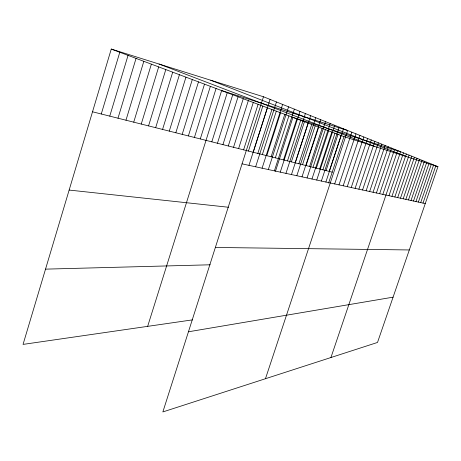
<?xml version="1.0" encoding="UTF-8"?>
<svg xmlns="http://www.w3.org/2000/svg" width="461" height="461" viewBox="0 0 461 461"><rect width="100%" height="100%" fill="white"/><g stroke="black" fill="none" stroke-linecap="round" stroke-linejoin="round"><path stroke-width="0.69" d="M263.479 96.764L162.854 411.938L377.507 342.454L437.95 166.686L263.479 96.764L111.257 49.062L23.05 344.402L192.583 319.853M101.276 113.994L119.785 52.266M109.764 116.126L128.049 55.378M117.993 118.2L136.058 58.391M125.974 120.212L143.826 61.313M133.725 122.165L151.369 64.148M141.25 124.061L158.688 66.903M148.557 125.899L165.799 69.582M155.662 127.691L172.708 72.181M162.566 129.426L179.427 74.705M169.285 131.12L185.956 77.166M175.82 132.768L192.306 79.551M182.187 134.37L198.489 81.879M188.382 135.932L204.511 84.144M194.415 137.447L210.372 86.351M200.293 138.928L216.082 88.5M147.653 326.359L221.649 90.592L347.646 130.498L265.461 378.729M211.806 141.832L227.267 92.707M217.442 143.25L232.736 94.764M222.934 144.633L238.066 96.77M228.293 145.981L243.264 98.723M233.52 147.301L248.335 100.636M238.614 148.58L253.285 102.492M243.592 149.837L258.108 104.313M248.45 151.058L262.822 106.082M248.963 165.349L270.077 99.409M253.193 152.257L267.426 107.816M257.826 153.421L271.915 109.505M255.636 166.796L276.45 101.962M262.355 154.562L276.306 111.159M262.09 168.196L282.616 104.434M266.781 155.68L280.599 112.772M271.108 156.769L284.794 114.351M268.337 169.55L288.586 106.825M275.338 157.835L288.897 115.895M274.393 170.864L294.366 109.142M275.459 171.296L292.908 117.399L400.615 151.727L330.935 357.529M283.527 159.892L296.826 118.88M280.259 172.137L299.961 111.383M287.491 160.895L300.67 120.321M285.941 173.371L305.389 113.562M291.369 161.869L304.427 121.739M295.167 162.825L308.104 123.122M291.461 174.563L310.651 115.671M298.884 163.764L311.705 124.476M296.815 175.727L315.756 117.716M302.525 164.681L315.232 125.801M302.007 176.851L320.712 119.704M306.092 165.58L318.689 127.103M309.59 166.461L322.072 128.377M307.055 177.946L325.529 121.629M313.013 167.32L325.391 129.622M311.964 179.012L330.203 123.508M316.373 168.167L328.641 130.849M319.669 168.997L331.828 132.048M316.73 180.044L334.749 125.329M322.896 169.809L334.957 133.223M321.369 181.052L339.163 127.098M326.065 170.61L338.022 134.376M329.171 171.388L341.031 135.511M325.881 182.032L343.462 128.821M328.612 183.057L343.981 136.617L111.257 49.062M334.692 183.939L351.858 132.186M338.996 184.873L355.955 133.828M343.186 185.783L359.943 135.425M347.26 186.665L363.827 136.98M351.236 187.529L367.607 138.496M355.108 188.37L371.289 139.971M358.877 189.189L374.879 141.412M362.559 189.984L378.377 142.812M366.143 190.762L381.794 144.184M369.647 191.522L385.119 145.515M373.064 192.26L388.369 146.817M376.401 192.986L391.545 148.09M379.657 193.695L394.639 149.329M382.837 194.381L397.664 150.54M388.98 195.718L403.502 152.879M391.954 196.357L406.325 154.014M394.858 196.991L409.08 155.115M397.693 197.602L411.782 156.198M400.476 198.207L414.422 157.259M403.191 198.795L417.003 158.29M405.853 199.371L419.527 159.304M408.458 199.941L421.999 160.295M411.01 200.495L424.42 161.264M413.505 201.036L426.794 162.214M415.955 201.566L429.116 163.148M418.352 202.085L431.392 164.058M420.703 202.592L433.622 164.952M423.002 203.094L435.806 165.827M188.445 331.787L393.083 297.166M45.53 269.138L210.164 264.793M215.368 247.459L409.316 249.954M69.144 190.065L228.535 207.254M242.06 163.851L425.261 203.583M92.523 111.787L332.22 172.16M343.981 136.617L437.95 166.686M159.045 64.033L374.136 146.27M210.74 80.237L406.072 156.486"/></g></svg>
